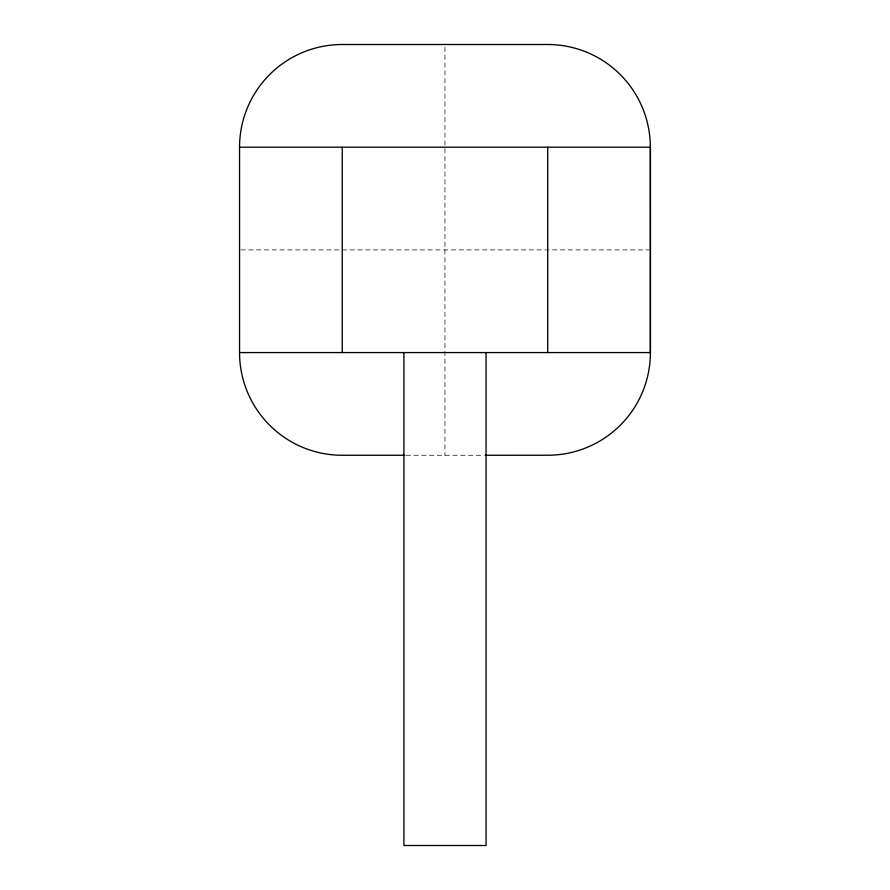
<?xml version="1.0" encoding="UTF-8"?>
<svg xmlns="http://www.w3.org/2000/svg" width="890" height="890" viewBox="0 0 890 890"><rect width="100%" height="100%" fill="white"/><g stroke="black" fill="none" stroke-linecap="round" stroke-linejoin="round"><path stroke-width="0.67" stroke-dasharray="4.45 3.34" d="M240.945 249.89L648.944 249.89M406.085 455.268L483.804 455.268M444.944 47.27L444.944 349.803M444.944 351.194L444.944 455.268"/><path stroke-width="1.33" d="M404.705 455.268L342.25 455.268A102.695 102.695 0 0 1 239.555 352.574L239.555 147.195L650.445 147.195L650.401 352.574A102.65 102.65 0 0 1 547.639 455.235L485.184 455.268M239.555 352.574L650.401 352.574L650.334 147.195A102.695 102.695 0 0 0 547.75 44.5L342.25 44.5A102.695 102.695 0 0 0 239.555 147.195M547.706 147.195L547.706 352.574M486.062 352.574L486.062 845.5L403.904 845.5L403.904 352.574M342.25 147.195L342.25 352.574"/></g></svg>
